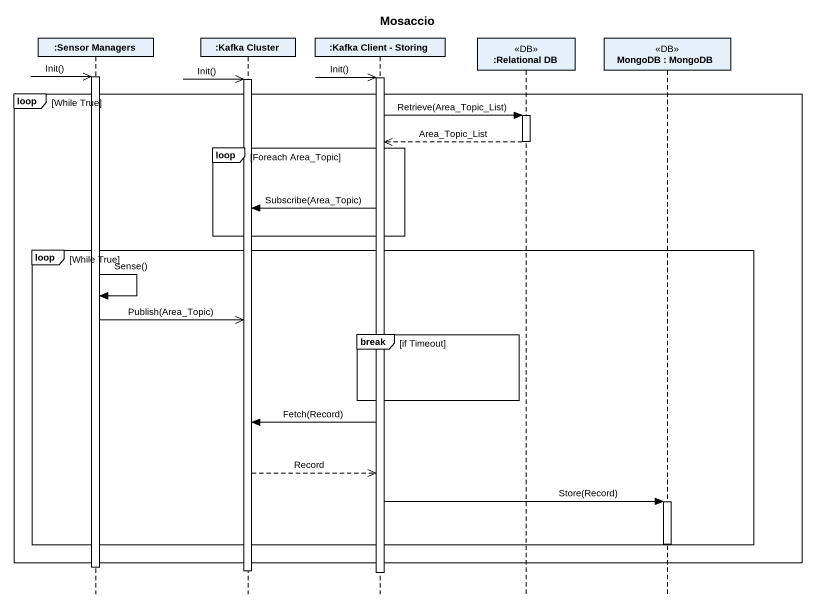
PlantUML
@startuml
title Mosaccio
hide footbox
participant ":Sensor Managers" as Sensor_Managers
participant ":Kafka Cluster" as Kafka_Cluster
participant ":Kafka Client - Storing" as Kafka_Client_Storing
participant ":Relational DB" as Relational_DB <<DB>>
participant "MongoDB : MongoDB" as MongoDB <<DB>>

Sensor_Managers ->> Sensor_Managers : Init()
activate Sensor_Managers
Kafka_Client_Storing ->> Kafka_Client_Storing : Init()
activate Kafka_Client_Storing
Kafka_Cluster ->> Kafka_Cluster : Init()
activate Kafka_Cluster
loop While True
  Kafka_Client_Storing -> Relational_DB : Retrieve(Area_Topic_List)
  activate Relational_DB
  Relational_DB -->> Kafka_Client_Storing : Area_Topic_List
  deactivate Relational_DB
  loop Foreach Area_Topic
    Kafka_Client_Storing -> Kafka_Cluster : Subscribe(Area_Topic)
  end
  loop While True
    Sensor_Managers -> Sensor_Managers : Sense()
    Sensor_Managers ->> Kafka_Cluster : Publish(Area_Topic)
    break if Timeout
    end
    Kafka_Client_Storing -> Kafka_Cluster : Fetch(Record)
    Kafka_Cluster -->> Kafka_Client_Storing : Record
    Kafka_Client_Storing -> MongoDB : Store(Record)
    activate MongoDB
    deactivate MongoDB
  end
end
deactivate Sensor_Managers
deactivate Kafka_Cluster
deactivate Kafka_Client_Storing
@enduml
